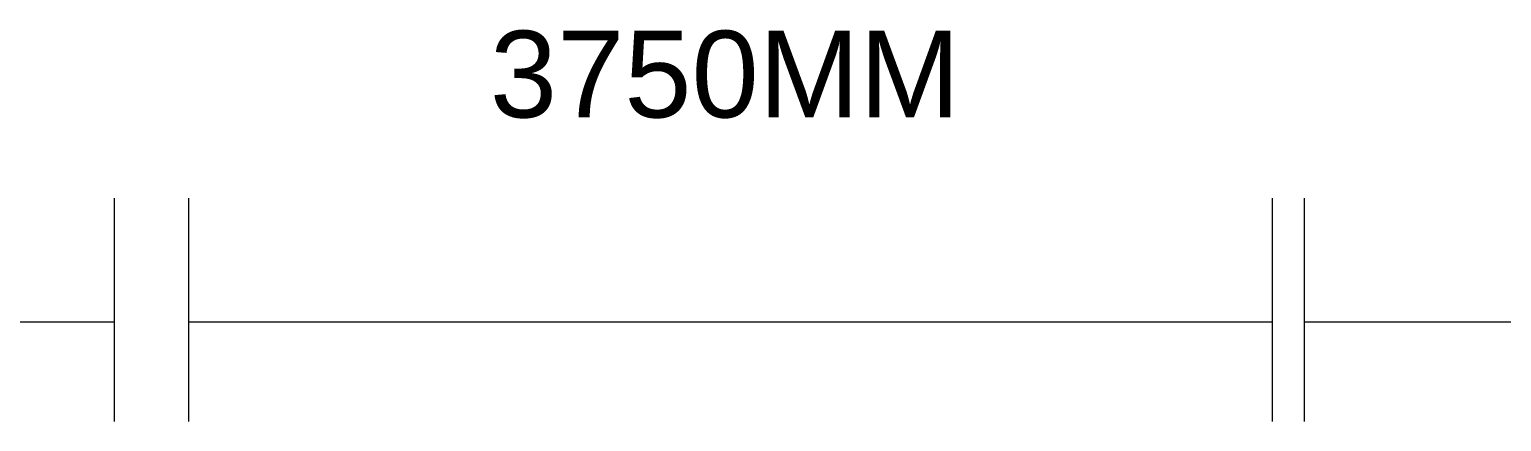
# Model space of a CAD drawing. Header units: inches. Extents: x 0.12 to 8.16, y 2.81 to 8.2.
# Drawn here: x 2.838 to 3.531, y 7.465 to 7.649 of the extents above; entities that cross this region are included whole.
import ezdxf

# ---------------------------------------------------------------- set-up
doc = ezdxf.new("R2010")
doc.units = ezdxf.units.IN
doc.header["$MEASUREMENT"] = 0
doc.layers.add('PDF_Geometry', color=7, linetype='Continuous', true_color=0x029e21)
doc.layers.add('PDF_Text', color=7, linetype='Continuous', true_color=0x5555ff)
doc.styles.add('PDF F2', font='arial.ttf')

msp = doc.modelspace()

# ---------------------------------------------------------------- linework, layer by layer
at = {"layer": 'PDF_Geometry', "color": 251, "lineweight": 9, "true_color": 0x6a6a6a}
for points in [[(2.87833, 7.465), (2.87833, 7.57)], [(2.91333, 7.465), (2.91333, 7.57)], [(3.42333, 7.465), (3.42333, 7.57)], [(3.43833, 7.465), (3.43833, 7.57)], [(2.87833, 7.51167), (2.36833, 7.51167)], [(3.42333, 7.51167), (2.91333, 7.51167)], [(4.24167, 7.51167), (3.43833, 7.51167)]]:
    msp.add_lwpolyline(points, dxfattribs=at)

# ---------------------------------------------------------------- texts
at = {"layer": 'PDF_Text', "insert": (3.055, 7.62796), "char_height": 0.040723, "attachment_point": 4, "style": 'PDF F2'}
msp.add_mtext('3750MM', dxfattribs=at)

doc.saveas('drawing.dxf')
